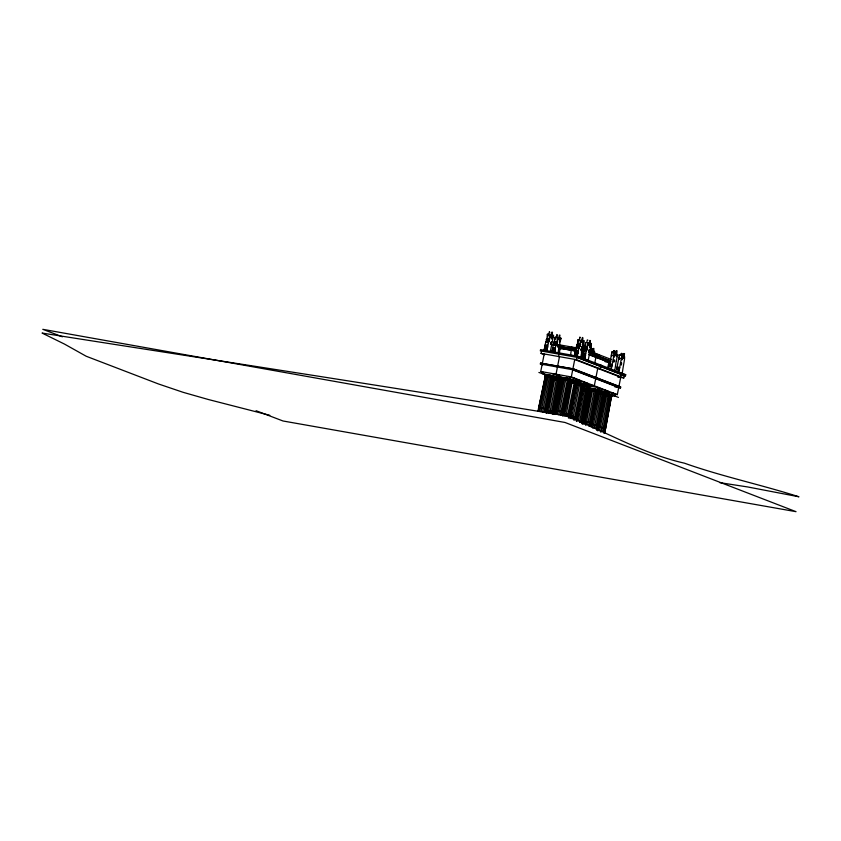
<?xml version="1.0" encoding="UTF-8"?>
<svg xmlns="http://www.w3.org/2000/svg" width="841" height="841" viewBox="0 0 841 841"><rect width="100%" height="100%" fill="white"/><g stroke="black" fill="none" stroke-linecap="round" stroke-linejoin="round"><path stroke-width="1.26" d="M564.322 377.809L570.766 379.291L569.368 380.941L561.767 379.522L561.115 377.399L564.322 377.809L564.311 379.775L557.31 414.581M564.448 416.022L571.207 382.434L571.218 380.468L569.084 380.153M571.344 418.681L578.093 385.083L577.704 383.065M582.466 388.321L582.855 390.34L576.579 421.499M590.004 393.052L589.772 391.033L587.628 390.718M549.499 339.596C545.052 336.905 547.039 343.443 546.997 338.744C550.529 336.4 550.34 344.463 546.482 340.742M555.123 339.344L555.039 337.041L554.419 342.056L557.005 342.34L556.826 344.274L556.511 342.424L556.08 345.493L553.304 344.442L552.285 350.434L554.829 350.886L554.986 349.225L552.453 348.773M557.005 342.34L557.373 337.546L557.667 340.29L558.287 337.809M577.347 345.472L577.83 339.638L578.24 340.721M579.891 345.924L580.374 340.09L580.732 342.834L582.435 337.462L582.971 337.945L582.077 342.182L582.834 340.1L582.561 342.098L583.212 341.488L582.361 344.631L584.032 340.573L580.658 357.761L577.073 356.384L578.86 348.206L576.159 347.638L576.295 346.986L579.071 348.027L579.502 344.968L579.796 346.828L579.912 345.987M585.325 342.634L584.821 348.353M582.908 354.198L585.452 354.65L585.399 356.132L582.645 355.775L583.759 349.856C589.005 351.401 586.419 348.773 587.838 342.96M548.343 335.107L548.406 333.909L548.185 334.97M577.347 345.725L577.252 346.376L576.968 344.516L576.527 347.575L576.295 346.986M584.211 349.551C584.726 343.738 584.064 351.643 584.979 348.374M547.701 374.865L548.048 376.884L541.089 411.701M548.879 397.877L552.789 379.207L552.285 377.167L555.039 377.588L548.227 413.141M562.082 382.245L561.925 380.248L560.095 379.953M582.981 423.853L590.046 390.308L589.383 388.248L592.863 388.731L585.809 425.493M597.919 391.097L599.749 391.38L599.665 393.336L592.695 428.153M599.601 430.802L606.561 395.995L606.655 394.04L604.385 393.693M583.633 349.11L584.064 346.902L584.106 349.162M591.097 351.99L591.538 349.782L591.57 352.043M611.155 369.504L614.529 352.316L614.477 356.994L614.897 353.693L615.234 354.681L615.728 352.768L615.612 355.102L616.485 350.613L617.052 350.834L616.6 356.679L617.851 354.524L616.201 360.999M552.411 334.855L551.906 339.207L553.567 335.16L550.193 352.347M545.704 342.224L544.074 350.508L546.618 350.96L548.406 342.792L545.704 342.224L545.83 341.562C551.77 343.107 546.913 341.025 545.83 341.562M576.159 347.638L575.212 352.842L577.925 353.262M613.919 355.407L611.333 355.186L611.985 351.864L614.529 352.316M621.394 358.277L619.722 367.412L617.084 367.075L616.968 367.654L619.575 368.169L618.629 372.384L622.203 373.761C623.475 363.89 624.852 359.811 624.548 356.51M549.173 341.33L549.047 339.554L548.984 341.425L546.345 341.12M611.333 355.186L609.504 364.773L612.101 365.288M612.195 364.584L609.714 364.079M617.115 366.991L619.46 354.744L622.077 355.217L621.951 359.874L622.372 356.573L622.708 357.562L623.202 355.648L623.086 357.982L623.948 353.493L624.527 353.714L623.749 358.371L624.411 356.868M546.387 340.962L546.524 339.186M553.304 344.442L553.536 345.041L554.387 342.119M585.546 347.754L585.788 346.05L583.244 345.598L583.044 346.934M590.477 350.182L590.95 347.627L591.181 348.584M613.467 352.715C613.741 349.425 614.729 350.15 614.182 352.673M557.404 335.191L556.9 334.476L556.216 337.672M580.406 337.735L579.891 337.01L579.207 340.216M558.077 346.261L558.098 347.407L558.498 346.303M584.842 348.416L584.274 349.414L586.85 349.751M554.934 350.718L552.19 350.319L551.896 351.969M554.829 350.886L554.324 352.631M574.54 355.932L575.181 352.863M582.004 358.802L582.655 355.743M586.934 360.179L584.548 359.254L585.399 356.132M619.344 357.751L619.407 359.422M616.232 361.01L614.739 370.881M619.502 368.148L619.659 367.443M578.198 341.309L578.198 342.382M609.567 364.836C615.549 365.909 606.456 363.817 608.611 369.052M617.031 367.717L616.59 369.451L619.134 369.903M559.013 345.315L558.918 344.568L558.456 345.262M586.209 342.771L586.272 342.707M611.88 355.365L611.827 356.185M550.813 334.928C549.52 344.547 550.96 326.098 549.53 338.976M621.499 354.692C622.624 352.579 620.637 353.01 620.984 355.228M546.366 413.036L552.747 378.082C554.503 373.646 549.467 377.504 552.747 377.987C557.236 376.558 549.436 373.846 550.666 377.409L544.032 412.29M553.231 376.179L546.503 412.984M553.735 412.016L560.011 378.807M563.155 412.3L563.691 412.321L569.368 380.941L569.094 378.892L568.085 380.553L561.557 415.465M569.683 414.855L570.587 414.981L576.632 381.761M582.95 355.249L585.494 355.701M589.131 351.128C590.109 347.543 587.386 355.491 589.089 351.054M583.517 384.411L576.758 421.288M581.741 422.855L587.922 391.507L589.32 389.867L586.766 389.236C585.767 395.028 591.212 386.965 587.901 391.58M591.559 423.149L597.678 390.014M604.143 395.785L597.741 430.708M603.333 392.526L604.847 392.631L597.877 430.645M605.036 428.437L605.604 428.49L611.27 397.183L612.795 395.491L611.386 397.131L604.647 433.367M547.134 405.583L548.048 400.579M548.742 396.815L549.425 393.062M559.381 345.094L561.042 338.04L559.37 342.087L560.222 338.955L559.57 339.554L559.843 337.556L559.191 339.701L559.98 335.17L559.37 335.075L558.371 339.512L558.392 337.504M559.791 378.702L553.252 414.256M576.295 421.026L582.718 386.093C584.148 381.583 579.68 386.061 583.023 386.208C586.324 384.505 582.929 384.032 581.268 383.811M582.256 422.813L587.838 389.509M593.231 411.869L593.693 409.367M551.854 377.704L552.127 375.832L545.252 412.584M582.235 384.032L575.58 419.554M581.772 422.634L580.816 422.382L586.997 389.288L587.638 389.467L587.281 391.307M547.365 334.213L546.986 338.576L549.53 339.196M593.641 351.054C594.734 343.601 591.601 353.924 591.78 352.905M549.856 332.742L549.425 331.596L548.753 334.298M551.17 413.73L557.572 380.069C556.311 376.621 563.985 379.007 559.77 380.679L553.641 414.424M588.753 426.082L595.396 391.212C594.808 388.016 601.588 390.108 597.594 391.822L591.086 426.839M595.638 428.742L602.282 393.861L603.092 392.053L605.898 392.831L604.49 394.471L604.5 392.495M609.546 394.681L602.545 431.401M587.144 389.257L585.851 389.026L579.533 422.077L580.511 422.34M550.918 334.623L550.908 336.631L551.938 332.069L552.505 332.29L551.612 336.768L552.043 336.295M555.848 337.052L555.827 337.514M542.582 411.985L549.383 377.136L549.835 375.254L550.918 375.496M578.839 339.585L578.818 340.048M587.544 424.558L594.461 389.089L595.638 389.288M594.198 428.437L601.357 391.748L603.092 392.053M600.863 432.306L608.348 394.366L612.795 395.491M544.621 354.765L541.068 353.399L541.52 351.107M542.708 364.899L540.364 363.995L540.553 363.07L573.835 368.989L620.669 387.018L620.49 387.953L614.887 386.871M543.097 372.395L540.752 371.491L542.14 364.405M620.49 387.953L573.646 369.914L573.835 368.989L542.329 363.47L544.169 354.093M548.237 342.676L548.374 342.014M542.592 371.869L542.224 373.74L553.031 375.664L556.584 377.031L556.952 375.16L553.399 373.793L553.031 375.664M537.893 411.333L545.315 376.505L544.663 374.455L545.199 376.558L538.797 407.738M538.66 411.323L545.883 376.547C545.357 373.982 548.343 374.35 546.829 376.684L539.722 411.47M545.315 376.6L546.093 376.579L546.461 374.739M546.093 376.579L546.703 376.663L547.071 374.823M546.703 376.663L547.438 374.886L544.663 374.455M554.986 349.225L555.869 345.672L553.168 345.104M555.712 345.556L555.838 344.894M551.528 377.62L550.424 377.367L550.781 375.517L551.843 375.696M550.834 377.451L551.191 375.612M576.411 347.848L557.741 344.537L557.436 346.082L576.106 349.404M561.042 348.889L558.613 347.964L558.918 346.418L576.505 349.541M546.114 412.815L552.526 377.882L553.851 376.232M546.86 412.91L553.735 379.333L553.494 377.325M552.737 379.207L556.048 379.754L556.406 377.914M549.72 413.425L556.279 379.796L557.226 378.03M558.876 380.658C561.567 380.637 554.692 380.405 557.688 378.177L558.739 378.355M557.73 380.111L558.098 378.271M562.408 378.061L558.855 376.694L559.212 374.823M558.75 380.353L559.023 378.482M552.4 414.024L558.666 380.332L559.77 378.587M562.303 379.228L559.938 378.324L560.306 376.453M554.461 414.308L555.197 410.566L556.343 410.713M554.955 414.487L562.261 379.47L561.725 377.42M561.841 379.48L561.094 377.493L562.208 379.68L562.293 377.63L555.396 410.713M556.006 414.371L563.134 379.585L562.839 377.567M564.553 379.827L564.91 377.987L565.993 378.177L565.846 380.069M565.404 379.985L565.762 378.145M571.481 348.647L570.629 354.87M558.792 414.865L565.993 378.177L565.625 380.016M560.264 415.17L567.675 378.471M567.854 380.51L568.211 378.671M568.19 380.595L568.453 378.713M568.737 380.731L569.094 378.892M562.503 415.717L568.937 380.784L570.209 379.091M570.766 379.291L569.21 380.994L569.599 379.06M570.019 376.747L569.662 378.618L558.855 376.694M562.976 415.98L563.712 412.237L562.608 411.943M563.144 415.811L570.04 382.245L569.735 380.227M617.315 394.639L571.312 376.926L572.71 369.84L618.703 387.554L617.315 394.639L611.88 393.609M565.509 399.559L569.157 382.129L571.207 382.434L571.386 380.563M571.207 382.434L571.817 380.637L571.218 380.468M623.833 377.935L576.442 359.685L576.894 357.404L624.274 375.654L623.833 377.935L617.515 376.81M578.703 348.09L578.829 347.438M571.449 382.487L572.3 382.644L572.658 380.805L571.785 380.584M565.93 416.295L572.385 380.689M577.525 357.457L577.767 356.216L540.574 349.604L540.332 350.844L577.525 357.457L625.462 375.916L625.704 374.676L577.767 356.216M572.9 380.784C579.113 380.878 577.914 384.779 572.753 382.729L572.889 380.836L572.3 382.644M567.402 416.6L574.571 381.131M568.453 418.124L574.992 383.212L576.032 381.467M575.633 383.391L575.99 381.551L575.454 381.404M575.99 381.551L569.735 414.907M576.211 381.614L575.854 383.454L577.157 381.793M576.138 383.559L576.495 381.719M573.32 378.765L576.926 379.407L576.558 381.278L569.357 379.995M569.641 417.157L570.124 414.718L568.863 414.424M569.872 418.629L576.274 383.601L575.57 383.622M581.825 358.045L582.939 352.358M577.178 383.044L570.335 416.011M577.283 383.054L576.926 384.894L576.053 384.779L573.184 398.476M577.168 384.936L577.525 383.097L576.621 382.876L576.926 384.894L581.646 385.819M577.914 385.062L578.461 383.244L578.093 385.083M578.345 385.136L578.703 383.296L578.114 383.118M572.826 418.955L579.796 383.433L581.856 383.874M576.926 379.407L580.479 380.773L580.111 382.644L575.307 381.793M585.452 354.65L586.335 351.086L583.633 350.518M586.177 350.97L586.303 350.308M579.638 385.378L579.996 383.538M574.056 420.479L581.467 383.78M581.983 385.903L582.34 384.064M582.519 386.051L582.887 384.2M582.466 386.271L583.381 384.369M580.206 381.415L583.812 382.056L583.444 383.927L576.243 382.644M588.132 360.642L590.897 346.534M590.855 346.765L591.454 343.422L589.835 347.501L590.676 344.368L590.025 344.978L590.298 342.981L589.552 345.062L590.435 340.584L589.825 340.489L588.837 344.926L588.879 342.655L588.206 345.714L587.859 342.96M578.303 420.532L584.548 388.689L586.619 389.141M582.298 387.428L584.695 387.859L585.063 385.987L582.697 385.073M586.398 391.076L585.662 390.907L586.019 389.068M580.994 384.232L586.997 385.294L587.365 383.433L583.812 382.056M590.508 388.889L586.955 387.522L587.323 385.651L598.13 387.575L601.683 388.941L601.315 390.813L597.72 390.171M586.745 391.16L587.102 389.32M590.403 390.056L588.027 389.141L588.395 387.27M582.855 423.917L589.919 390.361L589.383 388.248M594.787 363.028L595.901 357.351L597.036 357.551L597.341 356.006L598.477 356.206L598.781 354.66L596.29 354.219M583.622 423.906L590.613 390.34L590.109 388.3M590.046 390.392L590.929 388.51M584.684 424.053L591.917 388.637M590.077 390.329L593.872 390.897L594.23 389.057M596.7 391.801L597.594 391.822L594.314 390.981L594.682 389.141L592.863 388.731M595.144 391.16L595.512 389.32L596.206 389.394M596.574 391.496L596.847 389.625M589.983 426.376L596.49 391.464L597.594 389.73M618.45 397.404L597.762 389.446L598.13 387.575M590.834 426.618L597.257 391.675L598.571 390.035M591.58 426.702L598.445 393.125L598.203 391.118M604.49 394.471L599.906 393.388L600.022 391.496M600.758 393.546L601.126 391.706M601.21 393.641L601.567 391.801M607.517 369.157L608.852 362.334L588.837 354.629M603.144 394.072L603.512 392.232M603.743 392.274L596.626 430.245M603.827 392.305L603.46 394.145L604.479 392.379M603.954 394.282L604.322 392.442M601.42 389.583L605.015 390.224L604.658 392.095L597.446 390.813M605.047 361.662L610.335 362.671L610.64 361.125L588.868 352.747M597.488 430.487L604.143 394.334L605.457 392.684M598.235 430.581L605.352 395.785L605.11 393.777M601.021 411.838L604.406 395.659L606.372 395.964L606.729 394.124L608.348 394.366M606.372 395.964L607.17 394.198L606.803 396.037L611.228 397.162M605.015 390.224L608.579 391.591L608.211 393.462L599.801 391.969M610.051 396.731L610.408 394.881M610.366 396.805L610.64 394.934M603.533 432.905L610.282 396.773L611.386 395.039M610.86 396.941L611.218 395.102M611.27 397.099L611.754 395.291L610.114 395.175M604.395 433.147L611.407 395.154L611.05 397.005L612.364 395.312M621.993 355.196L621.341 358.508L618.829 358.14M615.475 394.25L615.107 396.122L610.303 395.27M618.892 386.618L620.732 377.241L574.729 359.528L572.889 368.905L620.669 387.018L618.103 386.566M593.515 353.704L594.072 350.97L593.283 352.957M593.273 352.789L593.588 351.296M586.986 406.708L588.248 400.484M583.244 345.598L584.032 344.926L583.643 345.935M554.03 413.11L560.621 381.993L560.39 379.985M586.682 342.592L587.333 339.911L587.901 340.132M590.035 350.171L590.098 350.392M594.324 353.514L594.629 351.78L593.799 353.714M613.089 352.936L613.194 352.39M582.161 423.948L588.584 392.81L588.279 390.792M547.838 402.86L548.364 400.369M553.693 410.492L554.208 408.001M555.512 401.777L559.675 381.856L561.841 382.192M593.336 412.92L597.499 392.999L599.906 393.388M599.191 420.553L600.495 414.329M538.986 407.843L541.089 397.877M541.615 395.386L544.495 381.688M571.354 407.191L571.88 404.7M584.053 410.124L587.712 392.694L589.751 392.999M584.506 417.903L588.164 400.463M588.689 397.972L590.004 391.748M611.901 353.062L611.985 351.864M619.365 355.943L619.502 354.755M558.813 347.817L558.14 352.821M619.544 368.358L616.989 367.906M611.071 359.58L611.544 359.475M593.872 390.897L594.555 389.047L595.512 389.32M600.989 393.588L601.452 391.706L599.749 391.38M557.205 336.337L557.015 336.905M553.914 343.843L556.469 344.211M576.905 346.387L579.46 346.744M584.558 384.6L583.16 386.25M584.884 347.47L587.46 347.754M547.89 336.663L547.386 334.213M544.39 349.194L546.965 349.541M581.573 390.15L585.483 390.865L586.219 389.036M550.666 377.409L551.475 375.601M557.572 380.069L558.382 378.261M609.189 396.521L609.998 394.713M609.084 366.655L611.659 367.023M587.396 347.985L584.4 347.512M585.746 345.157L585.315 342.508M581.877 385.872L582.929 384.116M586.64 391.128L587.68 389.372M551.759 377.672L552.873 375.927M554.124 376.453L552.18 378.04L554.282 376.379M582.739 386.114L584.001 384.4M587.502 391.37L588.763 389.656M568.873 380.994L570.745 379.386M575.801 383.643L577.641 382.045L576.253 383.675M582.687 386.292L584.537 384.694M559.433 380.542L560.747 378.892M559.696 380.679L561.178 379.039M597.478 391.874L599.002 390.182M605.898 392.831L604.364 394.524L604.847 392.631M583.149 352.999L585.683 353.451M539.197 407.717L540.584 407.874M594.461 389.089L593.189 389.33M601.357 391.748L600.085 391.99M612.553 395.512L610.167 395.238M591.812 423.181L590.939 422.844M577.042 382.014L575.927 381.782M581.73 384.348L583.927 384.673M555.691 410.608L557.257 410.839M545.283 374.518L545.883 376.547M546.208 410.334L547.607 410.545M584.442 421.562L587.743 422.108M538.608 407.685L539.975 407.79M546.408 409.104L547.028 409.273M552.957 376.221L550.571 375.885L556.584 377.031M560.411 379.049L561.031 379.112M569.021 379.217L570.135 379.365M586.913 389.614L587.586 389.688L586.671 389.572M556.9 410.786L558.003 410.965M563.449 413.362L564.9 413.614M540.248 407.801L540.952 407.938M591.854 424.242L593.347 424.516M592.201 424.327L593.536 424.547M598.76 426.902L599.465 427.039M590.561 388.479L590.813 388.71M598.855 390.245L597.646 390.119M605.741 392.905L603.26 392.579M598.445 425.809L597.835 425.493M585.735 389.425L587.029 389.688M586.492 389.604L585.525 389.436L590.382 390.298M565.078 413.646L563.996 413.446M550.382 375.864L551.086 376.032M557.993 378.692L557.047 378.471M595.113 389.656L596.08 389.814M595.806 389.835L594.009 389.446M606.224 393.977L606.918 394.156M555.291 413.309L554.618 413.194M719.812 482.66L747.723 486.96L798.95 496.789C761.042 484.668 721.977 476.49 684.437 463.181C642.661 453.709 605.73 431.643 566.298 415.875C391.738 387.165 216.82 360.516 42.05 333.057L64.473 344.074L86.203 356.248L158.486 383.969L183.086 392.305L208.232 399.475L269.814 415.307M583.023 384.463L581.909 384.305M576.621 417.556L577.483 417.63L576.621 417.325M553.41 376.4L551.36 376.022M584.695 421.593L583.328 421.478L584.011 421.709M577.168 382.981L578.282 383.223M570.881 416.095L571.796 416.274M547.144 374.771L548.216 375.012M547.071 376.726L550.424 377.367M557.478 378.545L559.097 378.892M547.722 410.545L548.637 410.723M599.339 426.997L601.536 427.417M566.098 378.639L565.352 378.545M573.268 381.404L572.248 381.204M579.796 383.433L578.671 383.233M584.548 388.689L582.866 388.384M559.16 411.144L559.864 411.281M572.942 416.453L574.382 416.747M573.289 416.547L572.206 416.316M549.835 375.254L548.132 374.928M556.731 377.914L555.039 377.588M556.048 379.754L557.32 380.016M593.683 389.446L594.209 389.541M600.569 392.095L601.105 392.19M543.297 408.327L540.437 407.811M549.835 410.923L550.54 411.07M594.545 424.716L595.249 424.852M594.871 424.8L593.42 424.495M577.452 343.948L579.996 344.474M577.462 344.022L579.996 344.61M546.986 339.007L549.53 339.459M577.452 344.432L579.996 344.884M576.937 344.631L579.964 345.01M613.709 351.012L616.253 351.464M546.45 339.344L549.425 339.806M576.905 344.768L579.891 345.22M546.429 339.48L549.404 339.932M576.894 344.905L579.859 345.346M546.44 339.596L549.362 340.195M576.905 345.02L579.827 345.525M546.461 339.848L549.141 340.395M576.926 345.262L579.607 345.809M546.545 340.111L549.078 340.563M554.461 341.404L557.005 341.93M577 345.525L579.544 345.977M584.926 346.818L587.47 347.354M546.555 340.206L549.173 340.679L546.534 340.468M554.461 341.625L557.005 342.077M577.021 345.619L579.628 346.093M581.52 346.45L584.064 346.902M584.926 347.039L587.47 347.491M577 345.893L579.565 346.208M546.639 340.5L549.173 340.952M577.094 345.914L579.638 346.366M590.718 348.479L593.252 348.931M621.184 353.893L623.717 354.345M553.946 342.087L556.963 342.508M576.947 346.156L579.617 346.639M553.914 342.224L556.9 342.676M584.379 347.638L587.071 348.153M553.904 342.361L556.847 342.939M576.8 346.534L579.386 346.87M584.369 347.775L586.913 348.342M546.293 341.404L548.826 341.856M553.935 342.729L556.616 343.265M576.747 346.818L579.291 347.27M584.39 348.142L587.081 348.689M554.009 342.991L556.553 343.443M584.474 348.405L587.018 348.857M554.019 343.086L556.637 343.559M584.484 348.5L587.102 348.973M588.994 349.33L591.538 349.782M554.009 343.349L556.647 343.822M576.632 347.417L579.176 347.869M584.463 348.763L587.113 349.246M553.956 343.622L556.626 344.106M584.421 349.036L587.092 349.52M581.394 348.742L586.934 349.625M553.809 343.99L556.353 344.442M553.756 344.274L556.3 344.726M586.766 350.15L584.222 349.698L584.001 350.455L583.759 349.856M553.641 344.873L556.185 345.325M581.089 350.287L583.58 350.729M581.52 350.434L584.032 350.876L583.728 352.432L581.215 351.98M545.21 344.705L547.754 345.157M575.675 350.119L578.219 350.571M558.613 347.964L576.201 351.086M575.328 351.002L560.106 348.3L559.202 354.261M544.979 345.903L547.586 346.513M575.444 351.317L578.051 351.927M545.01 346.25L547.575 346.587M552.684 347.585L555.228 348.037M575.475 351.675L578.04 352.001M545 346.334L547.554 346.839M575.475 351.811L578.04 352.305M545.042 346.439L547.607 347.007M575.528 351.969L578.061 352.421M545.052 346.681L547.596 347.133M575.517 352.095L578.051 352.547M545.021 346.955L547.586 347.291M575.486 352.379L578.051 352.705M544.968 347.238L547.512 347.69M575.433 352.652L577.967 353.104M547.459 347.838L544.716 347.449L547.354 348.016M552.516 348.868L555.049 349.772M575.17 352.905L577.82 353.43M582.981 354.282L585.525 354.807M544.653 347.764L547.197 348.216M575.118 353.188L577.662 353.63M582.95 354.545L585.504 354.881M582.939 354.629L585.515 355.186M552.537 349.435L555.071 349.888M582.992 354.849L585.536 355.301M552.526 349.551L555.049 350.171M582.981 354.976L585.515 355.585M544.548 348.342L547.092 348.794M552.495 349.835L555.028 350.287M575.013 353.756L577.557 354.208M544.505 348.626L547.049 349.078M574.971 354.05L577.504 354.503M552.442 350.119L554.976 350.571M582.897 355.533L585.441 355.985M544.463 348.931L547.007 349.383M574.929 354.345L577.473 354.797M574.887 354.513L577.431 354.965M582.718 355.827L585.283 356.3M544.316 349.309L546.934 349.646M552.127 350.644L554.671 351.096M574.771 354.723L577.389 355.06M582.592 356.058L585.126 356.51M552.022 351.212L554.566 351.664M582.487 356.626L585.021 357.078M551.98 351.506L554.513 351.959M582.435 356.92L584.979 357.372M582.403 357.225L584.937 357.677M582.319 357.488L584.905 357.835M582.245 357.604L584.779 358.056M609.62 364.206L612.153 364.658M609.567 364.426L612.111 364.878M609.525 364.626L612.069 365.078M609.399 365.257L611.943 365.709M541.068 353.399L576.442 359.685M617.042 367.307L619.575 367.759M609.22 366.129L611.754 366.581M617 367.496L619.533 367.948M599.349 365.015L601.736 365.446L601.494 366.687L600.579 366.529L600.138 368.81L597.73 368.379L595.891 377.756L597.247 378.008L597.068 378.934L595.701 378.692L594.314 385.777L586.671 384.421M616.863 368.137L619.407 368.589M616.684 369.01L619.228 369.462M616.558 369.535L619.092 369.987M623.223 374.234L625.704 374.676M624.274 375.654L620.49 374.97L625.462 375.916M618.188 376.789L620.732 377.241M540.364 363.995L573.646 369.914M540.752 371.491L571.312 376.926M555.88 374.928L559.675 375.612L556.038 374.203L559.444 356.805L558.76 356.542L559.17 352.905M573.467 378.04L574.834 378.282M556.7 375.811L559.097 376.242M576.873 380.132L580.479 380.773M548.185 375.538L538.892 372.458M568.411 379.133L573.215 379.985L573.583 378.114L569.956 376.684M552.726 377.041L559.938 378.324M583.77 382.792L587.365 383.433M559.622 379.69L562.019 380.121M582.666 385.556L585.063 385.987M599.286 388.51L601.683 388.941M583.591 386.418L587.197 387.06M586.955 387.522L597.762 389.446M606.172 391.17L608.579 391.591M592.916 389.32L595.312 389.74M607.118 392.032L613.793 393.283M582.025 388.069L588.027 389.141M587.722 390.518L590.13 390.939M604.353 393.472L611.554 394.755L611.922 392.884L615.959 394.397M605.509 394.418L607.906 394.839M570.503 416.032L571.039 416.148M559.276 411.196L558.025 410.934M564.931 413.593L566.76 413.94M565.331 413.698L566.172 413.856M600.894 392.095L601.757 392.263M549.068 410.807L549.919 410.965M567.475 414.119L568.8 414.382M547.88 375.412L546.45 375.086M605.835 394.408L607.349 394.671M544.747 408.631L543.465 408.4M550.371 411.06L552.516 411.501M597.226 425.294L595.081 424.852M602.818 427.68L604.626 428.08M564.742 378.429L565.646 378.555M571.649 381.078L572.774 381.257M557.005 378.513L557.551 378.629M579.438 383.864L577.578 383.528M561.925 380.248L562.482 380.353M559.728 411.281L562.429 411.859M566.624 413.94L567.496 414.098M573.52 416.589L575.854 417.115M556.858 378.008L557.814 378.145M606.393 394.524L607.57 394.713M544.358 408.558L543.254 408.348M588.195 422.193L589.078 422.361M601.988 427.501L602.871 427.67M561.725 411.722L562.913 411.985M568.632 414.371L569.336 414.518M575.517 417.031L577.042 417.399M580.816 422.382L579.806 422.15M552.316 411.491L553.441 411.754M590.13 422.624L591.349 422.991M597.026 425.283L597.72 425.42M540.553 363.07L542.329 363.47M577.441 383.433L578.345 383.643M590.34 422.645L589.268 422.413M604.122 427.953L603.06 427.733M545.378 374.802L544.516 374.518M546.219 409.052L546.629 409.199M553.115 411.701L553.988 412.048M544.548 408.621L546.534 409.094M597.341 425.357L598.151 425.546M604.248 428.016L605.604 428.49M589.236 388.321L590.645 388.773M62.392 336.81L42.786 329.325L565.005 422.476L796.028 511.675L282.996 420.984L256.042 410.702M589.678 351.16L611.291 359.475M589.373 352.705L610.987 361.02M572.132 347.238L571.438 346.965L571.134 348.51L571.827 348.784M588.563 354.292L610.335 362.671M557.741 344.537L562.293 346.282M557.604 366.182L557.425 367.118M566.319 377.336L586.997 385.294M587.323 385.651L589.688 386.566M583.875 384.926L587.502 386.324M582.329 386.944L584.695 387.859M591.318 388.468L591.559 390.476M546.597 374.676L546.829 376.684M614.109 360.127C613.814 365.824 613.352 357.972 614.109 360.127M621.583 362.997C621.341 368.537 620.784 360.936 621.583 362.997M551.486 342.035C549.772 348.079 550.687 340.878 551.507 342.098M581.951 347.449L580.994 349.919L581.951 347.449"/></g></svg>
